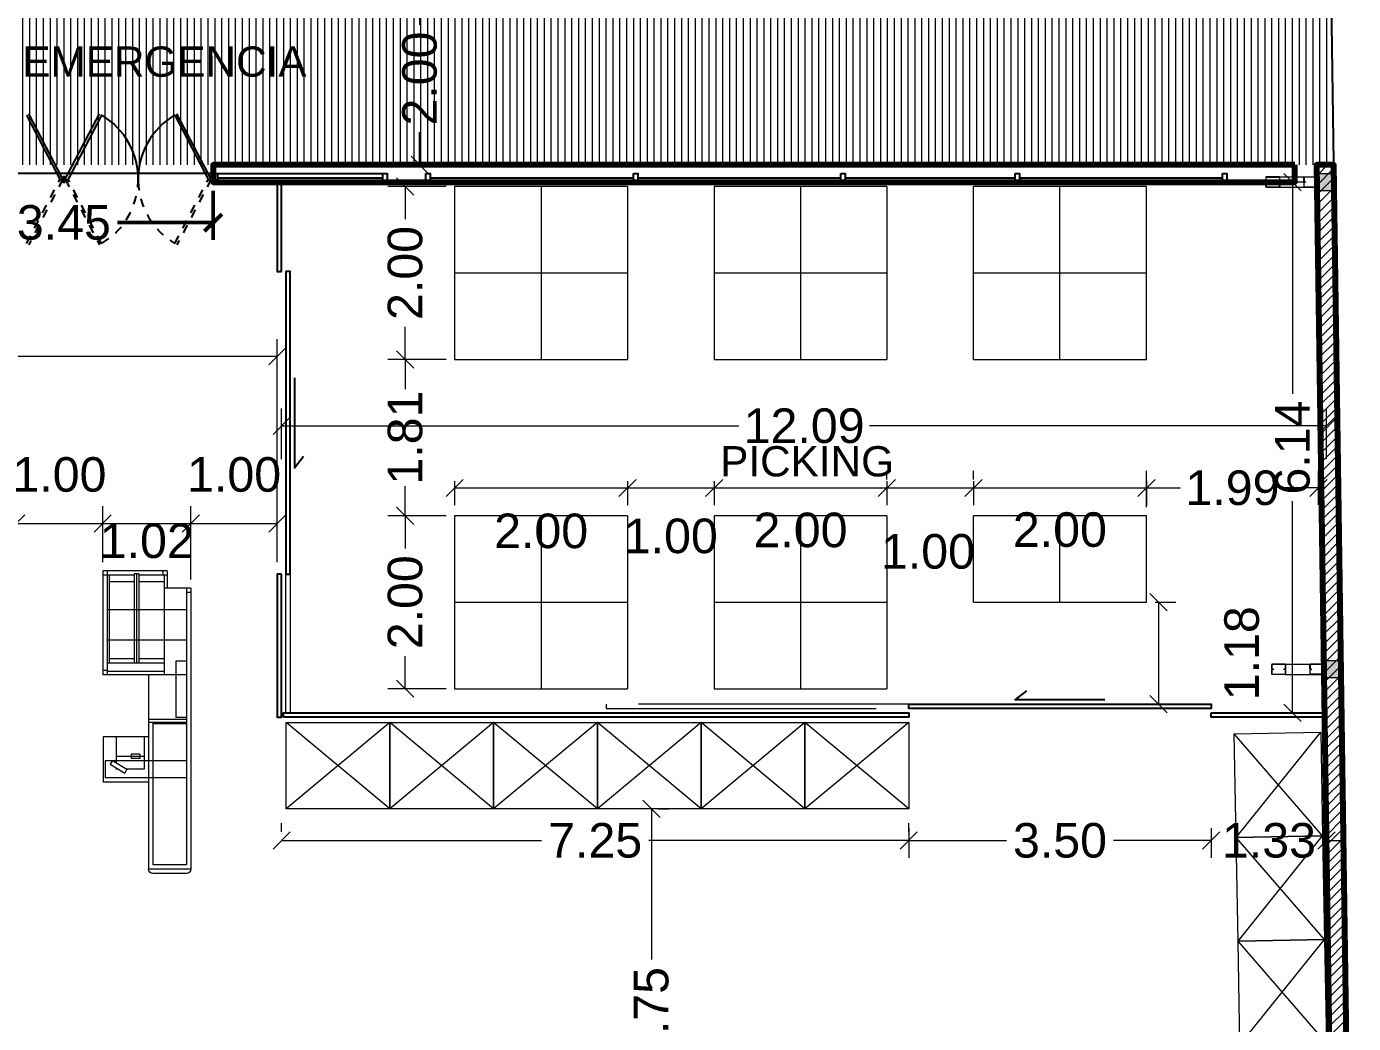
# Model space of a CAD drawing. Header units: inches. Extents: x 2 to 337, y 2 to 182.
# Drawn here: x 58.88 to 74.22, y 112.32 to 123.85 of the extents above; entities that cross this region are included whole.
import ezdxf

# ---------------------------------------------------------------- set-up
doc = ezdxf.new("R2010")
doc.units = ezdxf.units.IN
doc.header["$MEASUREMENT"] = 0
for name, pattern in [('ACAD_ISO10W100', [18, 12, -3, 0, -3]), ('HIDDEN', [0.375, 0.25, -0.125]), ('HIDDEN2', [4.7625, 3.175, -1.5875]), ('LÍNEAS_OCULTAS2', [0.1875, 0.125, -0.0625])]:
    doc.linetypes.add(name, pattern=pattern)
for name, color, linetype, lineweight in [('01 eje', 30, 'ACAD_ISO10W100', 9), ('L COTAS', 1, 'Continuous', 9), ('L EQUIP', 6, 'Continuous', 9), ('l gris', 9, 'Continuous', 5), ('l muro', 5, 'Continuous', 80), ('L PANELES', 136, 'Continuous', 50), ('L PROYEC', 4, 'HIDDEN2', 9), ('LAVADO MU', 10, 'Continuous', 5), ('smr acero', 170, 'Continuous', 15)]:
    doc.layers.add(name, color=color, linetype=linetype, lineweight=lineweight)
for name, color, linetype in [('01-COTAS ESTRUCTURA', 9, 'Continuous'), ('FIX FOOD', 8, 'Continuous'), ('L CARPINT', 3, 'Continuous'), ('l carpinteria', 3, 'Continuous'), ('L pisos', 8, 'Continuous'), ('l vidrio', 135, 'Continuous')]:
    doc.layers.add(name, color=color, linetype=linetype)
doc.styles.add('2mm para 1.100', font='ARIAL.TTF')
doc.styles.get("Standard").update_dxf_attribs({"font": 'ARIAL.TTF'})
doc.dimstyles.new('cotas 1.100', dxfattribs={"dimscale": 2, "dimtxt": 0.2, "dimasz": 0.1, "dimexe": 0.1, "dimexo": 0.05, "dimgap": 0.05, "dimtad": 0, "dimzin": 0, "dimdsep": 46, "dimtxsty": '2mm para 1.100', "dimblk": 'OBLIQUE', "dimcen": 0.09, "dimclrd": 256, "dimclre": 256, "dimclrt": 256, "dimaunit": 1, "dimadec": 3, "dimazin": 0, "dimtfac": 1, "dimtofl": 0, "dimtmove": 2, "dimatfit": 3, "dimfxl": 0, "dimtolj": 1, "dimtzin": 0, "dimlwd": -1, "dimlwe": -1, "dimarcsym": 0})

# ---------------------------------------------------------------- blocks, each defined once
blk = doc.blocks.new('terreno1')
at = {"layer": '01 eje', "ltscale": 0.05}
blk.add_line((2904.08, 736.346), (2902.361, 855.185), dxfattribs=at)
blk = doc.blocks.new('CAJAS AM')
at = {"layer": 'L EQUIP', "linetype": 'ByBlock', "ltscale": 0.01}
for p, q in [((781.237, 797.528), (781.237, 799.778)), ((781.727, 799.778), (781.237, 799.778)), ((781.677, 799.828), (781.287, 799.828)), ((781.727, 796.528), (781.727, 799.778)), ((781.287, 798.083), (781.287, 799.728)), ((781.677, 799.728), (781.287, 799.728)), ((781.677, 796.528), (781.677, 799.728)), ((780.712, 798.248), (780.712, 798.773)), ((781.237, 798.773), (780.712, 798.773)), ((780.737, 798.523), (780.737, 798.723)), ((781.677, 798.723), (780.737, 798.723)), ((780.794, 798.565), (780.962, 798.666)), ((780.987, 798.623), (780.962, 798.666)), ((781.237, 798.248), (781.237, 798.773)), ((781.677, 798.523), (780.737, 798.523)), ((780.819, 798.522), (780.794, 798.565)), ((780.819, 798.522), (780.987, 798.623)), ((780.862, 798.606), (780.862, 798.623)), ((780.89, 798.623), (780.862, 798.623)), ((780.862, 798.248), (780.862, 798.548)), ((781.187, 798.623), (780.987, 798.623)), ((781.187, 798.248), (781.187, 798.623)), ((781.187, 798.473), (780.862, 798.473)), ((781.037, 798.448), (781.037, 798.498)), ((781.137, 798.498), (781.037, 798.498)), ((781.137, 798.448), (781.037, 798.448)), ((781.137, 798.448), (781.137, 798.498)), ((781.237, 798.248), (780.712, 798.248)), ((781.677, 798.083), (781.237, 798.083)), ((781.677, 798.048), (781.237, 798.048)), ((781.677, 798.098), (781.287, 798.098)), ((781.677, 798.023), (781.552, 798.023)), ((781.552, 797.373), (781.552, 798.023)), ((780.707, 796.328), (780.707, 797.528)), ((781.677, 797.528), (780.707, 797.528)), ((780.757, 797.478), (780.707, 797.478)), ((780.757, 796.328), (780.757, 797.528)), ((781.417, 797.493), (780.757, 797.493)), ((781.417, 796.378), (781.417, 797.528)), ((781.417, 797.393), (780.757, 797.393)), ((780.782, 796.378), (780.782, 797.393)), ((781.072, 797.343), (780.782, 797.343)), ((781.072, 796.363), (781.072, 797.393)), ((781.1, 796.363), (781.1, 797.393)), ((781.127, 796.363), (781.127, 797.393)), ((781.417, 797.343), (781.127, 797.343)), ((781.677, 797.373), (781.552, 797.373)), ((781.677, 797.128), (780.757, 797.128)), ((781.677, 796.778), (780.757, 796.778)), ((781.727, 796.528), (781.417, 796.528)), ((781.452, 796.328), (781.452, 796.528)), ((781.727, 796.578), (781.677, 796.578)), ((781.072, 796.378), (780.707, 796.378)), ((781.072, 796.453), (780.782, 796.453)), ((781.127, 796.363), (781.072, 796.363)), ((781.417, 796.453), (781.127, 796.453)), ((781.452, 796.378), (781.127, 796.378)), ((781.402, 796.328), (781.402, 796.378)), ((780.755, 796.328), (780.707, 796.328)), ((781.452, 796.328), (780.707, 796.328))]:
    blk.add_line(p, q, dxfattribs=at)
for centre, start, end in [((781.287, 799.778), 90, 180), ((781.677, 799.778), 0, 90)]:
    blk.add_arc(centre, 0.05, start, end, dxfattribs=at)
blk = doc.blocks.new('_Oblique')
at = {"color": 0, "linetype": 'ByBlock', "lineweight": -2}
blk.add_line((-0.5, -0.5), (0.5, 0.5), dxfattribs=at)
blk = doc.blocks.new('*D52')
at = {"layer": 'Defpoints', "color": 0}
for p in [(59.758, 118.104), (59.758, 117.554), (58.758, 117.354)]:
    blk.add_point(p, dxfattribs=at)
at = {"layer": 'L COTAS'}
for p, q in [((58.758, 117.454), (58.758, 118.304)), ((59.758, 117.654), (59.758, 118.304)), ((58.758, 118.104), (59.758, 118.104))]:
    blk.add_line(p, q, dxfattribs=at)
at = {"layer": 'L COTAS', "xscale": 0.2, "yscale": 0.2, "zscale": 0.2, "rotation": 180}
blk.add_blockref('_Oblique', (58.758, 118.104), dxfattribs=at)
at = {"layer": 'L COTAS', "xscale": 0.2, "yscale": 0.2, "zscale": 0.2}
blk.add_blockref('_Oblique', (59.758, 118.104), dxfattribs=at)
at = {"layer": 'L COTAS', "insert": (59.258, 118.668), "char_height": 0.4, "attachment_point": 5, "style": '2mm para 1.100'}
blk.add_mtext('\\A1;1.00', dxfattribs=at)
blk = doc.blocks.new('*D53')
at = {"layer": 'Defpoints', "color": 0}
for p in [(60.778, 118.104), (59.758, 117.554), (60.778, 117.354)]:
    blk.add_point(p, dxfattribs=at)
at = {"layer": 'L COTAS'}
for p, q in [((59.758, 117.654), (59.758, 118.304)), ((60.778, 117.454), (60.778, 118.304)), ((59.758, 118.104), (60.778, 118.104))]:
    blk.add_line(p, q, dxfattribs=at)
at = {"layer": 'L COTAS', "xscale": 0.2, "yscale": 0.2, "zscale": 0.2, "rotation": 180}
blk.add_blockref('_Oblique', (59.758, 118.104), dxfattribs=at)
at = {"layer": 'L COTAS', "xscale": 0.2, "yscale": 0.2, "zscale": 0.2}
blk.add_blockref('_Oblique', (60.778, 118.104), dxfattribs=at)
at = {"layer": 'L COTAS', "insert": (60.268, 117.901), "char_height": 0.4, "attachment_point": 5, "style": '2mm para 1.100'}
blk.add_mtext('\\A1;1.02', dxfattribs=at)
blk = doc.blocks.new('*D54')
at = {"layer": 'Defpoints', "color": 0}
for p in [(61.778, 118.104), (61.778, 117.554), (60.778, 117.354)]:
    blk.add_point(p, dxfattribs=at)
at = {"layer": 'L COTAS'}
for p, q in [((60.778, 117.454), (60.778, 118.304)), ((61.778, 117.654), (61.778, 118.304)), ((60.778, 118.104), (61.778, 118.104))]:
    blk.add_line(p, q, dxfattribs=at)
at = {"layer": 'L COTAS', "xscale": 0.2, "yscale": 0.2, "zscale": 0.2, "rotation": 180}
blk.add_blockref('_Oblique', (60.778, 118.104), dxfattribs=at)
at = {"layer": 'L COTAS', "xscale": 0.2, "yscale": 0.2, "zscale": 0.2}
blk.add_blockref('_Oblique', (61.778, 118.104), dxfattribs=at)
at = {"layer": 'L COTAS', "insert": (61.278, 118.668), "char_height": 0.4, "attachment_point": 5, "style": '2mm para 1.100'}
blk.add_mtext('\\A1;1.00', dxfattribs=at)
blk = doc.blocks.new('*D55')
at = {"layer": 'Defpoints', "color": 0}
for p in [(63.829, 118.692), (65.829, 118.692), (65.829, 118.514)]:
    blk.add_point(p, dxfattribs=at)
at = {"layer": 'L COTAS'}
for p, q in [((63.829, 118.592), (63.829, 118.314)), ((63.829, 118.514), (65.829, 118.514)), ((65.829, 118.592), (65.829, 118.314))]:
    blk.add_line(p, q, dxfattribs=at)
at = {"layer": 'L COTAS', "xscale": 0.2, "yscale": 0.2, "zscale": 0.2, "rotation": 180}
blk.add_blockref('_Oblique', (63.829, 118.514), dxfattribs=at)
at = {"layer": 'L COTAS', "xscale": 0.2, "yscale": 0.2, "zscale": 0.2}
blk.add_blockref('_Oblique', (65.829, 118.514), dxfattribs=at)
at = {"layer": 'L COTAS', "insert": (64.829, 118.015), "char_height": 0.4, "attachment_point": 5, "style": '2mm para 1.100'}
blk.add_mtext('\\A1;2.00', dxfattribs=at)
blk = doc.blocks.new('*D56')
at = {"layer": 'Defpoints', "color": 0}
for p in [(65.829, 118.692), (66.829, 118.692), (66.829, 118.514)]:
    blk.add_point(p, dxfattribs=at)
at = {"layer": 'L COTAS'}
for p, q in [((65.829, 118.592), (65.829, 118.314)), ((65.829, 118.514), (66.829, 118.514)), ((66.829, 118.592), (66.829, 118.314))]:
    blk.add_line(p, q, dxfattribs=at)
at = {"layer": 'L COTAS', "xscale": 0.2, "yscale": 0.2, "zscale": 0.2, "rotation": 180}
blk.add_blockref('_Oblique', (65.829, 118.514), dxfattribs=at)
at = {"layer": 'L COTAS', "xscale": 0.2, "yscale": 0.2, "zscale": 0.2}
blk.add_blockref('_Oblique', (66.829, 118.514), dxfattribs=at)
at = {"layer": 'L COTAS', "insert": (66.329, 117.957), "char_height": 0.4, "attachment_point": 5, "style": '2mm para 1.100'}
blk.add_mtext('\\A1;1.00', dxfattribs=at)
blk = doc.blocks.new('*D57')
at = {"layer": 'Defpoints', "color": 0}
for p in [(66.829, 118.692), (68.829, 118.692), (68.829, 118.514)]:
    blk.add_point(p, dxfattribs=at)
at = {"layer": 'L COTAS'}
for p, q in [((66.829, 118.592), (66.829, 118.314)), ((66.829, 118.514), (68.829, 118.514)), ((68.829, 118.592), (68.829, 118.314))]:
    blk.add_line(p, q, dxfattribs=at)
at = {"layer": 'L COTAS', "xscale": 0.2, "yscale": 0.2, "zscale": 0.2, "rotation": 180}
blk.add_blockref('_Oblique', (66.829, 118.514), dxfattribs=at)
at = {"layer": 'L COTAS', "xscale": 0.2, "yscale": 0.2, "zscale": 0.2}
blk.add_blockref('_Oblique', (68.829, 118.514), dxfattribs=at)
at = {"layer": 'L COTAS', "insert": (67.829, 118.026), "char_height": 0.4, "attachment_point": 5, "style": '2mm para 1.100'}
blk.add_mtext('\\A1;2.00', dxfattribs=at)
blk = doc.blocks.new('*D58')
at = {"layer": 'Defpoints', "color": 0}
for p in [(68.829, 118.514), (69.829, 118.514), (69.829, 118.514)]:
    blk.add_point(p, dxfattribs=at)
at = {"layer": 'L COTAS'}
for p, q in [((68.829, 118.614), (68.829, 118.714)), ((69.829, 118.614), (69.829, 118.714)), ((68.829, 118.514), (69.829, 118.514))]:
    blk.add_line(p, q, dxfattribs=at)
at = {"layer": 'L COTAS', "xscale": 0.2, "yscale": 0.2, "zscale": 0.2, "rotation": 180}
blk.add_blockref('_Oblique', (68.829, 118.514), dxfattribs=at)
at = {"layer": 'L COTAS', "xscale": 0.2, "yscale": 0.2, "zscale": 0.2}
blk.add_blockref('_Oblique', (69.829, 118.514), dxfattribs=at)
at = {"layer": 'L COTAS', "insert": (69.303, 117.778), "char_height": 0.4, "attachment_point": 5, "style": '2mm para 1.100'}
blk.add_mtext('\\A1;1.00', dxfattribs=at)
blk = doc.blocks.new('*D59')
at = {"layer": 'Defpoints', "color": 0}
for p in [(69.829, 118.692), (71.829, 118.692), (71.829, 118.514)]:
    blk.add_point(p, dxfattribs=at)
at = {"layer": 'L COTAS'}
for p, q in [((69.829, 118.592), (69.829, 118.314)), ((69.829, 118.514), (71.829, 118.514)), ((71.829, 118.592), (71.829, 118.314))]:
    blk.add_line(p, q, dxfattribs=at)
at = {"layer": 'L COTAS', "xscale": 0.2, "yscale": 0.2, "zscale": 0.2, "rotation": 180}
blk.add_blockref('_Oblique', (69.829, 118.514), dxfattribs=at)
at = {"layer": 'L COTAS', "xscale": 0.2, "yscale": 0.2, "zscale": 0.2}
blk.add_blockref('_Oblique', (71.829, 118.514), dxfattribs=at)
at = {"layer": 'L COTAS', "insert": (70.829, 118.03), "char_height": 0.4, "attachment_point": 5, "style": '2mm para 1.100'}
blk.add_mtext('\\A1;2.00', dxfattribs=at)
blk = doc.blocks.new('rack bajo')
for p, q in [((0, 1.2), (1, 0)), ((1, 1.2), (0, 0))]:
    blk.add_line(p, q)
blk.add_lwpolyline([(0, 0), (1, 0), (1, 1.2), (0, 1.2)], close=True)
blk = doc.blocks.new('*D105')
at = {"layer": 'Defpoints', "color": 0}
for p in [(40.408, 120.037), (40.408, 119.768), (61.778, 117.817)]:
    blk.add_point(p, dxfattribs=at)
at = {"layer": 'L COTAS'}
for p, q in [((40.408, 119.868), (40.408, 120.237)), ((61.778, 117.917), (61.778, 120.237)), ((40.408, 120.037), (50.315, 120.037)), ((61.778, 120.037), (51.872, 120.037))]:
    blk.add_line(p, q, dxfattribs=at)
at = {"layer": 'L COTAS', "xscale": 0.2, "yscale": 0.2, "zscale": 0.2, "rotation": 180}
blk.add_blockref('_Oblique', (40.408, 120.037), dxfattribs=at)
at = {"layer": 'L COTAS', "xscale": 0.2, "yscale": 0.2, "zscale": 0.2}
blk.add_blockref('_Oblique', (61.778, 120.037), dxfattribs=at)
at = {"layer": 'L COTAS', "insert": (51.093, 120.037), "char_height": 0.4, "attachment_point": 5, "style": '2mm para 1.100'}
blk.add_mtext('\\A1;21.37', dxfattribs=at)
blk = doc.blocks.new('*D115')
at = {"layer": 'Defpoints', "color": 0}
for p in [(63.257, 120.002), (63.257, 120.002), (63.829, 118.192)]:
    blk.add_point(p, dxfattribs=at)
at = {"layer": 'L COTAS'}
for p, q in [((63.157, 120.002), (63.057, 120.002)), ((63.257, 120.002), (63.257, 119.659)), ((63.257, 118.192), (63.257, 118.535)), ((63.729, 118.192), (63.057, 118.192))]:
    blk.add_line(p, q, dxfattribs=at)
at = {"layer": 'L COTAS', "xscale": 0.2, "yscale": 0.2, "zscale": 0.2}
for p, rotation in [((63.257, 120.002), 90), ((63.257, 118.192), 270)]:
    blk.add_blockref('_Oblique', p, dxfattribs=dict(at, rotation=rotation))
at = {"layer": 'L COTAS', "insert": (63.257, 119.097), "char_height": 0.4, "attachment_point": 5, "rotation": 90, "style": '2mm para 1.100'}
blk.add_mtext('\\A1;1.81', dxfattribs=at)
blk = doc.blocks.new('*D116')
at = {"layer": 'Defpoints', "color": 0}
for p in [(63.829, 118.192), (63.257, 116.192), (63.829, 116.192)]:
    blk.add_point(p, dxfattribs=at)
at = {"layer": 'L COTAS'}
for p, q in [((63.729, 118.192), (63.057, 118.192)), ((63.257, 118.192), (63.257, 117.814)), ((63.257, 116.192), (63.257, 116.569)), ((63.729, 116.192), (63.057, 116.192))]:
    blk.add_line(p, q, dxfattribs=at)
at = {"layer": 'L COTAS', "xscale": 0.2, "yscale": 0.2, "zscale": 0.2}
for p, rotation in [((63.257, 118.192), 90), ((63.257, 116.192), 270)]:
    blk.add_blockref('_Oblique', p, dxfattribs=dict(at, rotation=rotation))
at = {"layer": 'L COTAS', "insert": (63.257, 117.192), "char_height": 0.4, "attachment_point": 5, "rotation": 90, "style": '2mm para 1.100'}
blk.add_mtext('\\A1;2.00', dxfattribs=at)
blk = doc.blocks.new('*D119')
at = {"layer": 'Defpoints', "color": 0}
for p in [(73.821, 118.514), (71.829, 118.192), (73.821, 118.221)]:
    blk.add_point(p, dxfattribs=at)
at = {"layer": 'L COTAS'}
for p, q in [((71.829, 118.292), (71.829, 118.714)), ((73.821, 118.321), (73.821, 118.714)), ((71.829, 118.514), (72.224, 118.514)), ((73.821, 118.514), (73.426, 118.514))]:
    blk.add_line(p, q, dxfattribs=at)
at = {"layer": 'L COTAS', "xscale": 0.2, "yscale": 0.2, "zscale": 0.2, "rotation": 180}
blk.add_blockref('_Oblique', (71.829, 118.514), dxfattribs=at)
at = {"layer": 'L COTAS', "xscale": 0.2, "yscale": 0.2, "zscale": 0.2}
blk.add_blockref('_Oblique', (73.821, 118.514), dxfattribs=at)
at = {"layer": 'L COTAS', "insert": (72.825, 118.514), "char_height": 0.4, "attachment_point": 5, "style": '2mm para 1.100'}
blk.add_mtext('\\A1;1.99', dxfattribs=at)
blk = doc.blocks.new('*D120')
at = {"layer": 'Defpoints', "color": 0}
for p in [(73.52, 122.052), (73.769, 122.052), (73.52, 115.913)]:
    blk.add_point(p, dxfattribs=at)
at = {"layer": 'L COTAS'}
for p, q in [((73.669, 122.052), (73.32, 122.052)), ((73.52, 122.052), (73.52, 119.602)), ((73.52, 115.913), (73.52, 118.363)), ((73.42, 115.913), (73.32, 115.913))]:
    blk.add_line(p, q, dxfattribs=at)
at = {"layer": 'L COTAS', "xscale": 0.2, "yscale": 0.2, "zscale": 0.2}
for p, rotation in [((73.52, 122.052), 90), ((73.52, 115.913), 270)]:
    blk.add_blockref('_Oblique', p, dxfattribs=dict(at, rotation=rotation))
at = {"layer": 'L COTAS', "insert": (73.52, 118.982), "char_height": 0.4, "attachment_point": 5, "rotation": 90, "style": '2mm para 1.100'}
blk.add_mtext('\\A1;6.14', dxfattribs=at)
blk = doc.blocks.new('*D121')
at = {"layer": 'Defpoints', "color": 0}
for p in [(73.914, 119.232), (61.828, 118.747), (73.914, 118.751)]:
    blk.add_point(p, dxfattribs=at)
at = {"layer": 'L COTAS'}
for p, q in [((61.828, 118.847), (61.828, 119.432)), ((73.914, 118.851), (73.914, 119.432)), ((61.828, 119.232), (67.115, 119.232)), ((73.914, 119.232), (68.628, 119.232))]:
    blk.add_line(p, q, dxfattribs=at)
at = {"layer": 'L COTAS', "xscale": 0.2, "yscale": 0.2, "zscale": 0.2, "rotation": 180}
blk.add_blockref('_Oblique', (61.828, 119.232), dxfattribs=at)
at = {"layer": 'L COTAS', "xscale": 0.2, "yscale": 0.2, "zscale": 0.2}
blk.add_blockref('_Oblique', (73.914, 119.232), dxfattribs=at)
at = {"layer": 'L COTAS', "insert": (67.871, 119.232), "char_height": 0.4, "attachment_point": 5, "style": '2mm para 1.100'}
blk.add_mtext('\\A1;12.09', dxfattribs=at)
blk = doc.blocks.new('*D122')
at = {"layer": 'Defpoints', "color": 0}
for p in [(69.08, 114.68), (72.58, 114.68), (72.58, 114.435)]:
    blk.add_point(p, dxfattribs=at)
at = {"layer": 'L COTAS'}
for p, q in [((69.08, 114.58), (69.08, 114.235)), ((72.58, 114.58), (72.58, 114.235)), ((69.08, 114.435), (70.212, 114.435)), ((72.58, 114.435), (71.449, 114.435))]:
    blk.add_line(p, q, dxfattribs=at)
at = {"layer": 'L COTAS', "xscale": 0.2, "yscale": 0.2, "zscale": 0.2, "rotation": 180}
blk.add_blockref('_Oblique', (69.08, 114.435), dxfattribs=at)
at = {"layer": 'L COTAS', "xscale": 0.2, "yscale": 0.2, "zscale": 0.2}
blk.add_blockref('_Oblique', (72.58, 114.435), dxfattribs=at)
at = {"layer": 'L COTAS', "insert": (70.83, 114.435), "char_height": 0.4, "attachment_point": 5, "style": '2mm para 1.100'}
blk.add_mtext('\\A1;3.50', dxfattribs=at)
blk = doc.blocks.new('*D123')
at = {"layer": 'Defpoints', "color": 0}
for p in [(72.58, 114.68), (73.914, 114.68), (73.914, 114.435)]:
    blk.add_point(p, dxfattribs=at)
at = {"layer": 'L COTAS'}
for p, q in [((72.58, 114.58), (72.58, 114.235)), ((73.914, 114.58), (73.914, 114.235)), ((72.58, 114.435), (72.38, 114.435)), ((73.914, 114.435), (74.114, 114.435))]:
    blk.add_line(p, q, dxfattribs=at)
at = {"layer": 'L COTAS', "xscale": 0.2, "yscale": 0.2, "zscale": 0.2}
blk.add_blockref('_Oblique', (72.58, 114.435), dxfattribs=at)
at = {"layer": 'L COTAS', "xscale": 0.2, "yscale": 0.2, "zscale": 0.2, "rotation": 180}
blk.add_blockref('_Oblique', (73.914, 114.435), dxfattribs=at)
at = {"layer": 'L COTAS', "insert": (73.247, 114.435), "char_height": 0.4, "attachment_point": 5, "style": '2mm para 1.100'}
blk.add_mtext('\\A1;1.33', dxfattribs=at)
blk = doc.blocks.new('*D124')
at = {"layer": 'Defpoints', "color": 0}
for p in [(61.828, 114.435), (61.828, 114.435), (69.08, 114.435)]:
    blk.add_point(p, dxfattribs=at)
at = {"layer": 'L COTAS'}
for p, q in [((61.828, 114.535), (61.828, 114.635)), ((69.08, 114.535), (69.08, 114.635)), ((61.828, 114.435), (64.835, 114.435)), ((69.08, 114.435), (66.074, 114.435))]:
    blk.add_line(p, q, dxfattribs=at)
at = {"layer": 'L COTAS', "xscale": 0.2, "yscale": 0.2, "zscale": 0.2, "rotation": 180}
blk.add_blockref('_Oblique', (61.828, 114.435), dxfattribs=at)
at = {"layer": 'L COTAS', "xscale": 0.2, "yscale": 0.2, "zscale": 0.2}
blk.add_blockref('_Oblique', (69.08, 114.435), dxfattribs=at)
at = {"layer": 'L COTAS', "insert": (65.454, 114.435), "char_height": 0.4, "attachment_point": 5, "style": '2mm para 1.100'}
blk.add_mtext('\\A1;7.25', dxfattribs=at)
blk = doc.blocks.new('*D177')
at = {"layer": 'Defpoints', "color": 0}
for p in [(63.424, 124.25), (63.995, 124.25), (63.956, 122.252)]:
    blk.add_point(p, dxfattribs=at)
at = {"layer": 'L COTAS'}
for p, q in [((63.895, 124.25), (63.224, 124.25)), ((63.424, 124.25), (63.424, 123.873)), ((63.424, 122.252), (63.424, 122.629)), ((63.856, 122.252), (63.224, 122.252))]:
    blk.add_line(p, q, dxfattribs=at)
at = {"layer": 'L COTAS', "xscale": 0.2, "yscale": 0.2, "zscale": 0.2}
for p, rotation in [((63.424, 124.25), 90), ((63.424, 122.252), 270)]:
    blk.add_blockref('_Oblique', p, dxfattribs=dict(at, rotation=rotation))
at = {"layer": 'L COTAS', "insert": (63.424, 123.251), "char_height": 0.4, "attachment_point": 5, "rotation": 90, "style": '2mm para 1.100'}
blk.add_mtext('\\A1;2.00', dxfattribs=at)
blk = doc.blocks.new('*D212')
at = {"layer": 'Defpoints', "color": 0}
for p in [(57.583, 122.052), (61.035, 122.052), (61.035, 121.584)]:
    blk.add_point(p, dxfattribs=at)
at = {"layer": 'L PANELES'}
for p, q in [((57.583, 121.952), (57.583, 121.384)), ((61.035, 121.952), (61.035, 121.384)), ((57.583, 121.584), (58.688, 121.584)), ((61.035, 121.584), (59.93, 121.584))]:
    blk.add_line(p, q, dxfattribs=at)
at = {"layer": 'L PANELES', "xscale": 0.2, "yscale": 0.2, "zscale": 0.2, "rotation": 180}
blk.add_blockref('_Oblique', (57.583, 121.584), dxfattribs=at)
at = {"layer": 'L PANELES', "xscale": 0.2, "yscale": 0.2, "zscale": 0.2}
blk.add_blockref('_Oblique', (61.035, 121.584), dxfattribs=at)
at = {"layer": 'L PANELES', "insert": (59.309, 121.584), "char_height": 0.4, "attachment_point": 5, "style": '2mm para 1.100'}
blk.add_mtext('\\A1;3.45', dxfattribs=at)
blk = doc.blocks.new('*D74')
at = {"layer": 'Defpoints', "color": 0}
for p in [(63.829, 122.002), (63.257, 120.002), (63.829, 120.002)]:
    blk.add_point(p, dxfattribs=at)
at = {"layer": 'L COTAS'}
for p, q in [((63.729, 122.002), (63.057, 122.002)), ((63.257, 122.002), (63.257, 121.624)), ((63.257, 120.002), (63.257, 120.38)), ((63.729, 120.002), (63.057, 120.002))]:
    blk.add_line(p, q, dxfattribs=at)
at = {"layer": 'L COTAS', "xscale": 0.2, "yscale": 0.2, "zscale": 0.2}
for p, rotation in [((63.257, 122.002), 90), ((63.257, 120.002), 270)]:
    blk.add_blockref('_Oblique', p, dxfattribs=dict(at, rotation=rotation))
at = {"layer": 'L COTAS', "insert": (63.257, 121.002), "char_height": 0.4, "attachment_point": 5, "rotation": 90, "style": '2mm para 1.100'}
blk.add_mtext('\\A1;2.00', dxfattribs=at)
blk = doc.blocks.new('*D215')
at = {"layer": 'Defpoints', "color": 0}
for p in [(71.829, 117.192), (71.829, 116.013), (71.97, 116.013)]:
    blk.add_point(p, dxfattribs=at)
at = {"layer": 'L COTAS'}
for p, q in [((71.929, 117.192), (72.17, 117.192)), ((71.97, 117.192), (71.97, 116.013)), ((71.929, 116.013), (72.17, 116.013))]:
    blk.add_line(p, q, dxfattribs=at)
at = {"layer": 'L COTAS', "xscale": 0.2, "yscale": 0.2, "zscale": 0.2}
for p, rotation in [((71.97, 117.192), 90), ((71.97, 116.013), 270)]:
    blk.add_blockref('_Oblique', p, dxfattribs=dict(at, rotation=rotation))
at = {"layer": 'L COTAS', "insert": (72.933, 116.602), "char_height": 0.4, "attachment_point": 5, "rotation": 90, "style": '2mm para 1.100'}
blk.add_mtext('\\A1;1.18', dxfattribs=at)
blk = doc.blocks.new('*D217')
at = {"layer": 'Defpoints', "color": 0}
for p in [(66.092, 114.801), (66.104, 114.801), (66.092, 110.054)]:
    blk.add_point(p, dxfattribs=at)
at = {"layer": 'L COTAS'}
for p, q in [((66.104, 114.801), (66.104, 113.057)), ((66.192, 114.801), (66.304, 114.801)), ((66.104, 110.054), (66.104, 111.798)), ((66.192, 110.054), (66.304, 110.054))]:
    blk.add_line(p, q, dxfattribs=at)
at = {"layer": 'L COTAS', "xscale": 0.2, "yscale": 0.2, "zscale": 0.2}
for p, rotation in [((66.104, 114.801), 90), ((66.104, 110.054), 270)]:
    blk.add_blockref('_Oblique', p, dxfattribs=dict(at, rotation=rotation))
at = {"layer": 'L COTAS', "insert": (66.104, 112.428), "char_height": 0.4, "attachment_point": 5, "rotation": 90, "style": '2mm para 1.100'}
blk.add_mtext('\\A1;4.75', dxfattribs=at)
blk = doc.blocks.new('base1')
at = {"layer": 'smr acero'}
h = blk.add_hatch(color=256, dxfattribs=at)
h.dxf.hatch_style = 1
h.paths.add_polyline_path([(4862.665, 1040.797), (4862.665, 1040.597), (4862.465, 1040.597), (4862.465, 1040.797)])
for p, q in [((4863.111, 1040.757), (4862.809, 1040.757)), ((4863.111, 1040.637), (4862.809, 1040.637))]:
    blk.add_line(p, q, dxfattribs=at)
blk.add_lwpolyline([(4862.465, 1040.597), (4862.665, 1040.597), (4862.665, 1040.797), (4862.465, 1040.797)], close=True, dxfattribs=at)
for points in [[(4862.819, 1040.757), (4862.671, 1040.757, 0.414214), (4862.665, 1040.751), (4862.665, 1040.703, 0.414214), (4862.671, 1040.697), (4862.685, 1040.697), (4862.685, 1040.699), (4862.673, 1040.699, -0.414214), (4862.667, 1040.705), (4862.667, 1040.749, -0.414214), (4862.673, 1040.755), (4862.817, 1040.755, -0.414214), (4862.823, 1040.749), (4862.823, 1040.705, -0.414214), (4862.817, 1040.699), (4862.805, 1040.699), (4862.805, 1040.697), (4862.819, 1040.697, 0.414214), (4862.825, 1040.703), (4862.825, 1040.751, 0.414214)], [(4862.819, 1040.637), (4862.671, 1040.637, -0.414214), (4862.665, 1040.643), (4862.665, 1040.691, -0.414214), (4862.671, 1040.697), (4862.685, 1040.697), (4862.685, 1040.695), (4862.673, 1040.695, 0.414214), (4862.667, 1040.689), (4862.667, 1040.645, 0.414214), (4862.673, 1040.639), (4862.817, 1040.639, 0.414214), (4862.823, 1040.645), (4862.823, 1040.689, 0.414214), (4862.817, 1040.695), (4862.805, 1040.695), (4862.805, 1040.697), (4862.819, 1040.697, -0.414214), (4862.825, 1040.691), (4862.825, 1040.643, -0.414214)], [(4863.111, 1040.757), (4863.259, 1040.757, -0.414214), (4863.265, 1040.751), (4863.265, 1040.703, -0.414214), (4863.259, 1040.697), (4863.245, 1040.697), (4863.245, 1040.699), (4863.257, 1040.699, 0.414214), (4863.263, 1040.705), (4863.263, 1040.749, 0.414214), (4863.257, 1040.755), (4863.113, 1040.755, 0.414214), (4863.107, 1040.749), (4863.107, 1040.705, 0.414214), (4863.113, 1040.699), (4863.125, 1040.699), (4863.125, 1040.697), (4863.111, 1040.697, -0.414214), (4863.105, 1040.703), (4863.105, 1040.751, -0.414214)], [(4863.111, 1040.637), (4863.259, 1040.637, 0.414214), (4863.265, 1040.643), (4863.265, 1040.691, 0.414214), (4863.259, 1040.697), (4863.245, 1040.697), (4863.245, 1040.695), (4863.257, 1040.695, -0.414214), (4863.263, 1040.689), (4863.263, 1040.645, -0.414214), (4863.257, 1040.639), (4863.113, 1040.639, -0.414214), (4863.107, 1040.645), (4863.107, 1040.689, -0.414214), (4863.113, 1040.695), (4863.125, 1040.695), (4863.125, 1040.697), (4863.111, 1040.697, 0.414214), (4863.105, 1040.691), (4863.105, 1040.643, 0.414214)]]:
    blk.add_lwpolyline(points, format="xyb", close=True, dxfattribs=at)

msp = doc.modelspace()

# ---------------------------------------------------------------- hatches: boundary and pattern name
at = {"layer": 'l gris'}
h = msp.add_hatch(dxfattribs=at)
h.set_pattern_fill('LINE', color=256, scale=0.025, angle=90)
h.set_pattern_definition([(90, (-3778.86679, -701.38761), (-0.079375, 5e-18), [])])
h.paths.add_polyline_path([(30.191, 125.25), (59.191, 125.25), (59.21, 125.055), (59.267, 124.868), (59.359, 124.695), (59.484, 124.543), (59.635, 124.419), (59.808, 124.326), (59.996, 124.269), (60.191, 124.25), (73.952, 124.25), (73.997, 122.252), (38.916, 122.252), (38.916, 124.35), (30.191, 124.35)])
at = {"layer": 'LAVADO MU'}
h = msp.add_hatch(dxfattribs=at)
h.set_pattern_fill('ANSI31', color=256, scale=0.025)
h.set_pattern_definition([(45, (-3417.75211, -701.39074), (-0.0561266008, 0.0561266008), [])])
h.paths.add_polyline_path([(74.234, 92.002), (74.434, 92.002), (73.997, 122.252), (73.797, 122.252)])
h.paths.add_polyline_path([(74.468, 89.602), (74.269, 89.602), (74.863, 48.505), (75.062, 48.505), (75.062, 48.505)])

# ---------------------------------------------------------------- linework, layer by layer
msp.add_lwpolyline([(73.879, 130.25), (74.433, 92.002)])
at = {"layer": 'FIX FOOD'}
for points in [[(61.828, 121.018), (61.828, 122.052), (61.778, 122.052), (61.778, 121.018), (61.828, 121.018)], [(61.928, 117.518), (61.928, 121.018), (61.878, 121.018), (61.878, 117.518), (61.928, 117.518)], [(61.828, 117.518), (61.778, 117.518), (61.778, 115.864), (61.828, 115.863)], [(61.851, 115.863), (61.851, 115.913), (69.08, 115.913), (69.08, 115.863)], [(69.08, 116.013), (72.58, 116.013), (72.58, 115.963), (69.08, 115.963), (69.08, 116.013)], [(72.58, 115.913), (73.914, 115.913), (73.914, 115.863), (72.58, 115.863), (72.58, 115.913)]]:
    msp.add_lwpolyline(points, close=True, dxfattribs=at)
at = {"layer": 'L CARPINT'}
for points in [[(61.978, 119.788), (61.978, 118.749), (62.081, 118.882)], [(71.35, 116.063), (70.312, 116.063), (70.445, 116.166)]]:
    msp.add_lwpolyline(points, dxfattribs=at)
at = {"layer": 'l carpinteria', "ltscale": 10}
for p, q in [((58.877, 122.829), (59.272, 122.073)), ((59.297, 122.086), (58.903, 122.842)), ((59.326, 122.086), (59.721, 122.842)), ((59.746, 122.829), (59.351, 122.073)), ((60.592, 122.829), (60.987, 122.073)), ((61.012, 122.086), (60.617, 122.842)), ((59.272, 122.073), (59.297, 122.086)), ((59.326, 122.115), (59.297, 122.115)), ((59.297, 122.115), (59.297, 122.106)), ((59.297, 122.115), (59.326, 122.115)), ((59.298, 122.115), (59.297, 122.115)), ((59.297, 122.106), (59.297, 122.106)), ((59.297, 122.101), (59.303, 122.101)), ((59.297, 122.052), (59.297, 122.077)), ((59.297, 122.077), (59.297, 122.077)), ((59.297, 122.066), (59.303, 122.066)), ((59.326, 122.052), (59.297, 122.052)), ((59.297, 122.052), (59.326, 122.052)), ((59.303, 122.1), (59.303, 122.11)), ((59.32, 122.11), (59.303, 122.11)), ((59.303, 122.11), (59.32, 122.11)), ((59.303, 122.11), (59.303, 122.101)), ((59.303, 122.1), (59.303, 122.083)), ((59.303, 122.1), (59.303, 122.1)), ((59.303, 122.058), (59.303, 122.083)), ((59.303, 122.083), (59.303, 122.083)), ((59.303, 122.058), (59.303, 122.066)), ((59.32, 122.058), (59.303, 122.058)), ((59.303, 122.058), (59.32, 122.058)), ((59.32, 122.11), (59.32, 122.101)), ((59.32, 122.1), (59.32, 122.11)), ((59.326, 122.101), (59.32, 122.101)), ((59.32, 122.1), (59.32, 122.1)), ((59.32, 122.1), (59.32, 122.083)), ((59.32, 122.083), (59.32, 122.083)), ((59.32, 122.058), (59.32, 122.083)), ((59.326, 122.066), (59.32, 122.066)), ((59.32, 122.058), (59.32, 122.066)), ((59.326, 122.115), (59.326, 122.115)), ((59.326, 122.115), (59.326, 122.106)), ((59.326, 122.106), (59.326, 122.106)), ((59.351, 122.073), (59.326, 122.086)), ((59.326, 122.077), (59.326, 122.077)), ((59.326, 122.052), (59.326, 122.077)), ((60.987, 122.073), (61.012, 122.086)), ((61.04, 122.115), (61.012, 122.115)), ((61.012, 122.115), (61.012, 122.106)), ((61.012, 122.106), (61.012, 122.106)), ((61.012, 122.052), (61.012, 122.077)), ((61.012, 122.077), (61.012, 122.077)), ((61.04, 122.052), (61.012, 122.052)), ((61.018, 122.1), (61.018, 122.11)), ((61.035, 122.11), (61.018, 122.11)), ((61.018, 122.1), (61.018, 122.083)), ((61.018, 122.1), (61.018, 122.1)), ((61.018, 122.058), (61.018, 122.083)), ((61.018, 122.083), (61.018, 122.083)), ((61.035, 122.058), (61.018, 122.058)), ((61.035, 122.11), (61.035, 122.101)), ((61.04, 122.101), (61.035, 122.101)), ((61.04, 122.066), (61.035, 122.066)), ((61.035, 122.058), (61.035, 122.066)), ((61.04, 122.115), (61.04, 122.115))]:
    msp.add_line(p, q, dxfattribs=at)
at = {"layer": 'l carpinteria', "linetype": 'HIDDEN', "ltscale": 0.4}
for p, q in [((58.877, 121.342), (59.265, 122.086)), ((59.297, 122.086), (58.903, 121.329)), ((59.326, 122.086), (59.721, 121.329)), ((59.746, 121.342), (59.358, 122.086)), ((60.592, 121.342), (60.98, 122.086)), ((61.012, 122.086), (60.617, 121.329))]:
    msp.add_line(p, q, dxfattribs=at)
at = {"layer": 'l carpinteria', "ltscale": 10}
for points in [[(61.035, 122.152), (61.085, 122.152), (61.085, 122.052), (61.035, 122.052)], [(62.997, 122.152), (63.047, 122.152), (63.047, 122.052), (62.997, 122.052)], [(63.497, 122.152), (63.547, 122.152), (63.547, 122.052), (63.497, 122.052)], [(65.897, 122.152), (65.947, 122.152), (65.947, 122.052), (65.897, 122.052)], [(68.297, 122.152), (68.347, 122.152), (68.347, 122.052), (68.297, 122.052)], [(70.31, 122.152), (70.36, 122.152), (70.36, 122.052), (70.31, 122.052)], [(70.31, 122.152), (70.36, 122.152), (70.36, 122.052), (70.31, 122.052)], [(72.71, 122.152), (72.76, 122.152), (72.76, 122.052), (72.71, 122.052)]]:
    msp.add_lwpolyline(points, close=True, dxfattribs=at)
for centre, start, end in [((59.304, 122.086), 358.2799, 59.2672), ((61.034, 122.086), 120.7328, 181.7201)]:
    msp.add_arc(centre, 0.865, start, end, dxfattribs=at)
at = {"layer": 'l carpinteria', "linetype": 'HIDDEN', "ltscale": 0.4}
for centre, start, end in [((59.304, 122.086), 300.7328, 358.222), ((61.034, 122.086), 181.778, 239.2672)]:
    msp.add_arc(centre, 0.865, start, end, dxfattribs=at)
at = {"layer": 'l carpinteria', "ltscale": 10}
for points in [[(59.303, 122.11), (59.297, 122.115), (59.303, 122.1), (59.297, 122.106)], [(59.32, 122.11), (59.326, 122.115), (59.303, 122.11), (59.297, 122.115)], [(59.303, 122.11), (59.297, 122.115), (59.32, 122.11), (59.326, 122.115)], [(59.303, 122.101), (59.297, 122.101), (59.303, 122.11), (59.297, 122.115)], [(59.303, 122.1), (59.297, 122.106), (59.303, 122.083), (59.297, 122.077)], [(59.303, 122.1), (59.297, 122.106), (59.303, 122.1), (59.297, 122.106)], [(59.303, 122.083), (59.297, 122.077), (59.303, 122.058), (59.297, 122.052)], [(59.303, 122.083), (59.297, 122.077), (59.303, 122.083), (59.297, 122.077)], [(59.303, 122.058), (59.297, 122.052), (59.303, 122.066), (59.297, 122.066)], [(59.303, 122.058), (59.297, 122.052), (59.32, 122.058), (59.326, 122.052)], [(59.32, 122.058), (59.326, 122.052), (59.303, 122.058), (59.297, 122.052)], [(59.32, 122.101), (59.326, 122.101), (59.32, 122.11), (59.326, 122.115)], [(59.32, 122.11), (59.326, 122.115), (59.32, 122.1), (59.326, 122.106)], [(59.32, 122.1), (59.326, 122.106), (59.32, 122.1), (59.326, 122.106)], [(59.32, 122.1), (59.326, 122.106), (59.32, 122.083), (59.326, 122.077)], [(59.32, 122.083), (59.326, 122.077), (59.32, 122.083), (59.326, 122.077)], [(59.32, 122.083), (59.326, 122.077), (59.32, 122.058), (59.326, 122.052)], [(59.32, 122.058), (59.326, 122.052), (59.32, 122.066), (59.326, 122.066)], [(61.018, 122.11), (61.012, 122.115), (61.018, 122.1), (61.012, 122.106)], [(61.035, 122.11), (61.04, 122.115), (61.018, 122.11), (61.012, 122.115)], [(61.018, 122.1), (61.012, 122.106), (61.018, 122.083), (61.012, 122.077)], [(61.018, 122.1), (61.012, 122.106), (61.018, 122.1), (61.012, 122.106)], [(61.018, 122.083), (61.012, 122.077), (61.018, 122.058), (61.012, 122.052)], [(61.018, 122.083), (61.012, 122.077), (61.018, 122.083), (61.012, 122.077)], [(61.018, 122.058), (61.012, 122.052), (61.035, 122.058), (61.04, 122.052)], [(61.035, 122.101), (61.04, 122.101), (61.035, 122.11), (61.04, 122.115)], [(61.035, 122.058), (61.04, 122.052), (61.035, 122.066), (61.04, 122.066)]]:
    msp.add_solid(points, dxfattribs=at)
at = {"layer": 'L EQUIP', "linetype": 'ByBlock', "ltscale": 0.01}
for p, q in [((65.829, 122.002), (63.829, 122.002)), ((63.829, 122.002), (63.829, 120.002)), ((64.829, 122.002), (64.829, 120.002)), ((65.829, 122.002), (65.829, 120.002)), ((68.829, 122.002), (66.829, 122.002)), ((66.829, 122.002), (66.829, 120.002)), ((67.829, 122.002), (67.829, 120.002)), ((68.829, 122.002), (68.829, 120.002)), ((69.829, 120.002), (69.829, 122.002)), ((71.829, 122.002), (69.829, 122.002)), ((70.829, 120.002), (70.829, 122.002)), ((70.829, 120.002), (70.829, 122.002)), ((71.829, 120.002), (71.829, 122.002)), ((71.829, 120.002), (71.829, 122.002)), ((63.829, 121.002), (65.829, 121.002)), ((66.829, 121.002), (68.829, 121.002)), ((69.829, 121.002), (71.829, 121.002)), ((63.829, 120.002), (65.829, 120.002)), ((66.829, 120.002), (68.829, 120.002)), ((69.829, 120.002), (71.829, 120.002)), ((65.829, 118.192), (63.829, 118.192)), ((63.829, 118.192), (63.829, 116.192)), ((63.829, 118.192), (63.829, 116.192)), ((64.829, 118.192), (64.829, 116.192)), ((65.829, 118.192), (65.829, 116.192)), ((68.829, 118.192), (66.829, 118.192)), ((66.829, 118.192), (66.829, 116.192)), ((67.829, 118.192), (67.829, 116.192)), ((68.829, 118.192), (68.829, 116.192)), ((69.829, 117.192), (69.829, 118.192)), ((71.829, 118.192), (69.829, 118.192)), ((70.829, 117.192), (70.829, 118.192)), ((70.829, 117.192), (70.829, 118.192)), ((71.829, 117.192), (71.829, 118.192)), ((71.829, 117.192), (71.829, 118.192)), ((63.829, 117.192), (65.829, 117.192)), ((66.829, 117.192), (68.829, 117.192)), ((69.829, 117.192), (71.829, 117.192)), ((63.829, 116.192), (65.829, 116.192)), ((66.829, 116.192), (68.829, 116.192))]:
    msp.add_line(p, q, dxfattribs=at)
at = {"layer": 'l muro'}
msp.add_lwpolyline([(73.547, 122.252), (61.035, 122.252), (61.035, 122.052), (73.547, 122.052)], close=True, dxfattribs=at)
msp.add_lwpolyline([(74.434, 92.002), (73.997, 122.252), (73.797, 122.252), (74.234, 92.002)], dxfattribs=at)
at = {"layer": 'L pisos'}
msp.add_line((61.04, 122.152), (57.583, 122.152), dxfattribs=at)
at = {"layer": 'L PROYEC', "linetype": 'LÍNEAS_OCULTAS2', "ltscale": 25}
for points in [[(61.928, 115.913), (61.878, 115.913), (61.878, 117.518), (61.928, 117.518)], [(65.58, 116.013), (65.58, 115.963), (69.08, 115.963), (69.08, 116.013)]]:
    msp.add_lwpolyline(points, close=True, dxfattribs=at)
at = {"layer": 'l vidrio'}
for p, q in [((61.085, 122.152), (62.997, 122.152)), ((61.085, 122.102), (62.997, 122.102)), ((63.547, 122.102), (65.897, 122.102)), ((65.947, 122.102), (68.297, 122.102)), ((68.347, 122.102), (70.31, 122.102)), ((70.36, 122.102), (72.71, 122.102))]:
    msp.add_line(p, q, dxfattribs=at)

# ---------------------------------------------------------------- block references
at = {"layer": '01-COTAS ESTRUCTURA', "xscale": -1}
for p in [(4936.476, -918.644), (4936.545, -924.28)]:
    msp.add_blockref('base1', p, dxfattribs=at)
at = {"layer": 'L EQUIP', "xscale": -1, "rotation": 180}
msp.add_blockref('CAJAS AM', (-720.949, 913.882), dxfattribs=at)
at = {"layer": 'L EQUIP', "linetype": 'ByBlock', "ltscale": 0.01, "xscale": -1}
for p, rotation in [((61.88, 114.801), 269.9999999966649), ((63.08, 114.801), 269.9999999966649), ((64.28, 114.801), 269.9999999966649), ((65.48, 114.801), 269.9999999966649), ((66.68, 114.801), 269.9999999966649), ((67.88, 114.801), 269.9999999966649), ((72.846, 115.67), 181.042304996133), ((72.868, 114.47), 181.042304996133), ((72.89, 113.271), 181.042304996133)]:
    msp.add_blockref('rack bajo', p, dxfattribs=dict(at, rotation=rotation))
at = {"layer": 'l muro'}
msp.add_blockref('terreno1', (-2828.822, -701.391), dxfattribs=at)

# ---------------------------------------------------------------- texts
at = {"layer": 'L EQUIP', "linetype": 'ByBlock', "ltscale": 0.01, "char_height": 0.35, "width": 6.39684, "attachment_point": 1}
for s, insert in [('SALIDA DE EMERGENCIA', (56.139, 123.622)), ('PICKING ', (66.9, 118.998))]:
    msp.add_mtext(s, dxfattribs=dict(at, insert=insert))

# ---------------------------------------------------------------- dimensions: what is measured, and where the dimension line sits
at = {"layer": 'L COTAS'}
for base, p1, p2, picture, middle in [((63.424, 124.25), (63.956, 122.252), (63.995, 124.25), '*D177', (63.424, 123.251)), ((63.257, 120.002), (63.829, 122.002), (63.829, 120.002), '*D74', (63.257, 121.002)), ((73.52, 122.052), (73.52, 115.913), (73.769, 122.052), '*D120', (73.52, 118.982)), ((63.257, 120.002), (63.829, 118.192), (63.257, 120.002), '*D115', (63.257, 119.097)), ((63.257, 116.192), (63.829, 118.192), (63.829, 116.192), '*D116', (63.257, 117.192)), ((71.97, 116.013), (71.829, 117.192), (71.829, 116.013), '*D215', (72.933, 116.602)), ((66.104, 114.801), (66.092, 110.054), (66.092, 114.801), '*D217', (66.104, 112.428))]:
    dim = msp.add_linear_dim(base=base, p1=p1, p2=p2, angle=90, dimstyle='cotas 1.100', override={"dimfxl": 0.1, "dimarcsym": 1}, dxfattribs=at)
    dim.commit()
    dim.dimension.update_dxf_attribs({"geometry": picture, "text_midpoint": middle})
for base, p1, p2, picture, middle in [((40.408, 120.037), (61.778, 117.817), (40.408, 119.768), '*D105', (51.093, 120.037)), ((73.914, 119.232), (61.828, 118.747), (73.914, 118.751), '*D121', (67.871, 119.232)), ((73.821, 118.514), (71.829, 118.192), (73.821, 118.221), '*D119', (72.825, 118.514)), ((61.828, 114.435), (69.08, 114.435), (61.828, 114.435), '*D124', (65.454, 114.435)), ((72.58, 114.435), (69.08, 114.68), (72.58, 114.68), '*D122', (70.83, 114.435)), ((73.914, 114.435), (72.58, 114.68), (73.914, 114.68), '*D123', (73.247, 114.435))]:
    dim = msp.add_linear_dim(base=base, p1=p1, p2=p2, dimstyle='cotas 1.100', override={"dimfxl": 0.1, "dimarcsym": 1}, dxfattribs=at)
    dim.commit()
    dim.dimension.update_dxf_attribs({"geometry": picture, "text_midpoint": middle})
for base, p1, p2, picture, middle in [((59.758, 118.104), (58.758, 117.354), (59.758, 117.554), '*D52', (59.258, 118.668)), ((61.778, 118.104), (60.778, 117.354), (61.778, 117.554), '*D54', (61.278, 118.668)), ((65.829, 118.514), (63.829, 118.692), (65.829, 118.692), '*D55', (64.829, 118.015)), ((66.829, 118.514), (65.829, 118.692), (66.829, 118.692), '*D56', (66.329, 117.957)), ((68.829, 118.514), (66.829, 118.692), (68.829, 118.692), '*D57', (67.829, 118.026)), ((69.829, 118.514), (68.829, 118.514), (69.829, 118.514), '*D58', (69.303, 117.778)), ((71.829, 118.514), (69.829, 118.692), (71.829, 118.692), '*D59', (70.829, 118.03)), ((60.778, 118.104), (59.758, 117.554), (60.778, 117.354), '*D53', (60.268, 117.901))]:
    dim = msp.add_linear_dim(base=base, p1=p1, p2=p2, dimstyle='cotas 1.100', override={"dimfxl": 0.1, "dimarcsym": 1}, dxfattribs=at)
    dim.commit()
    dim.dimension.update_dxf_attribs({"geometry": picture, "text_midpoint": middle, "dimtype": 160})
at = {"layer": 'L PANELES'}
dim = msp.add_linear_dim(base=(61.035, 121.584), p1=(57.583, 122.052), p2=(61.035, 122.052), dimstyle='cotas 1.100', override={"dimarcsym": 1}, dxfattribs=at)
dim.commit()
dim.dimension.update_dxf_attribs({"geometry": '*D212', "text_midpoint": (59.309, 121.584)})

doc.saveas('drawing.dxf')
